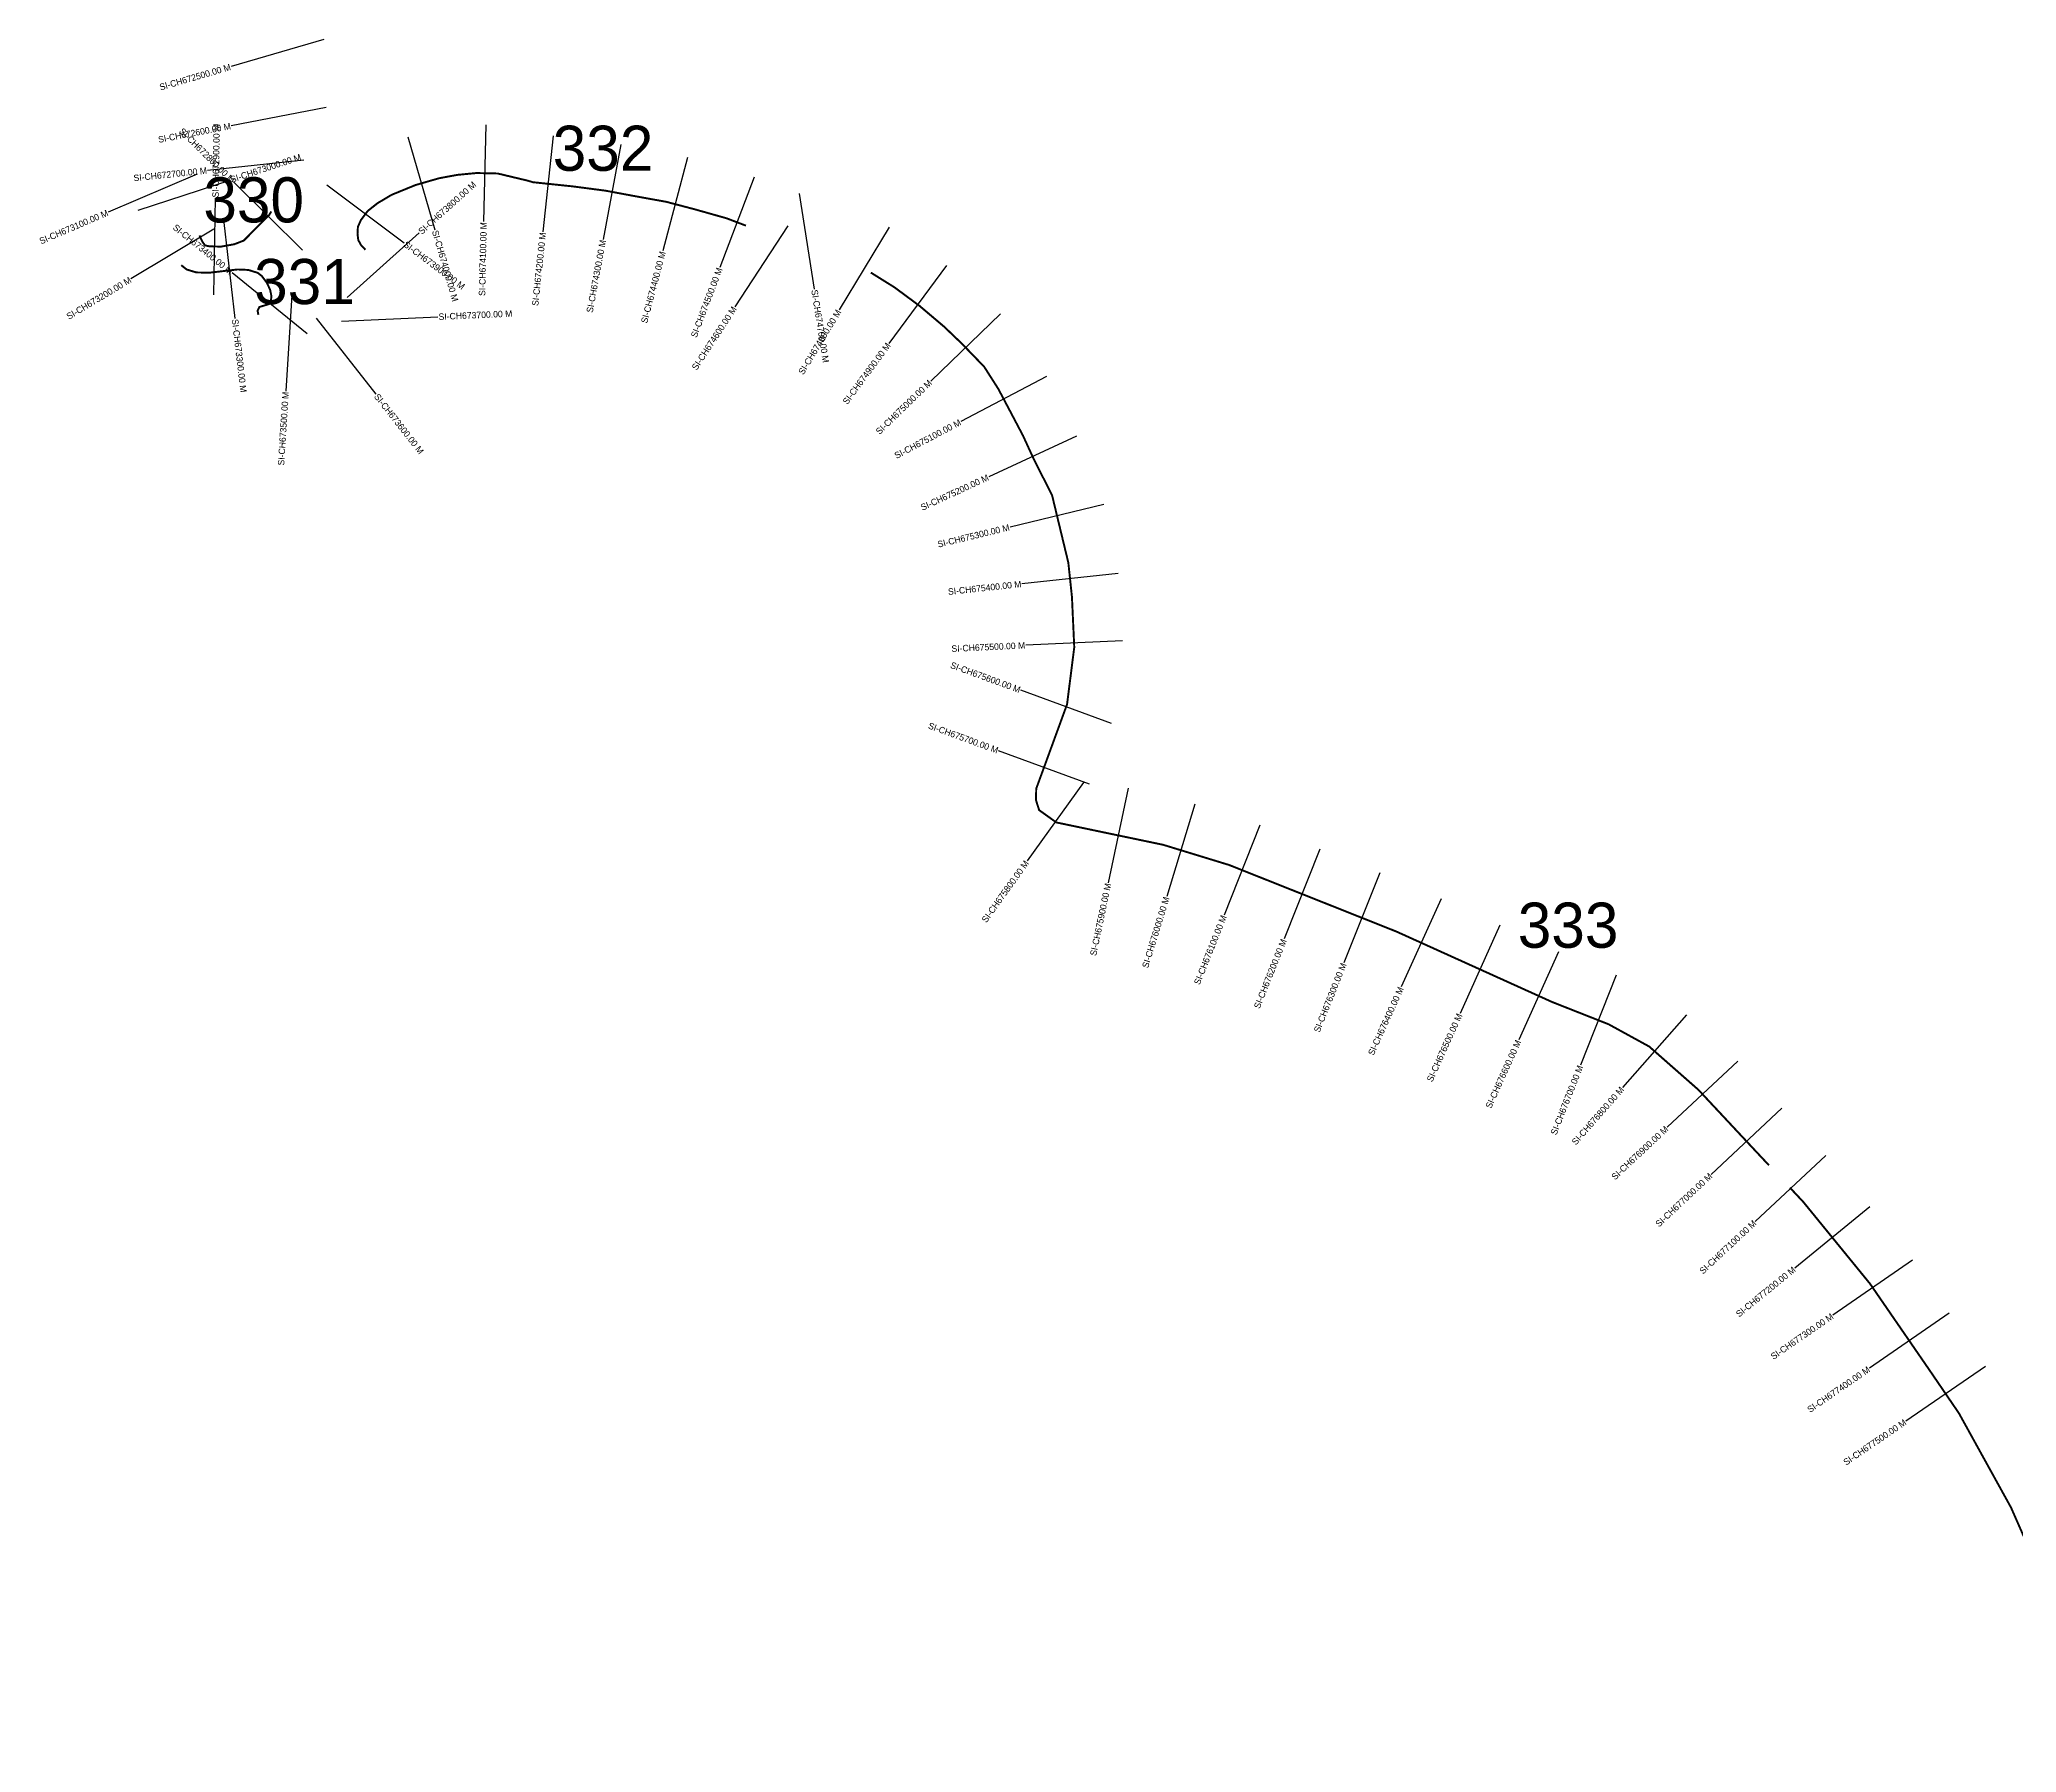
# Model space of a CAD drawing. Header units: metres. Extents: x 334602 to 339382, y 1773283 to 1776144.
# Drawn here: x 334602 to 337670, y 1773283 to 1775941 of the extents above; entities that cross this region are included whole.
import ezdxf
from ezdxf.enums import TextEntityAlignment as Align

# ---------------------------------------------------------------- set-up
doc = ezdxf.new("R2010")
doc.units = ezdxf.units.M
for name, color, linetype in [('CS', 134, 'Continuous'), ('CSMark', 6, 'Continuous'), ('NATURALLY PROTECTED', 3, 'Continuous')]:
    doc.layers.add(name, color=color, linetype=linetype)

msp = doc.modelspace()

# ---------------------------------------------------------------- linework, layer by layer
at = {"layer": 'CS'}
for p, q in [((335043.2, 1775940.7), (334899.2, 1775898.8)), ((335046.8, 1775835.2), (334899.5, 1775807)), ((335294.4, 1775808.3), (335291, 1775658.4)), ((335173.6, 1775789.7), (335215.3, 1775645.6)), ((335398.9, 1775791.5), (335383, 1775642.4)), ((335503.8, 1775778.1), (335476.4, 1775630.6)), ((335011.8, 1775753.5), (334862.6, 1775737.8)), ((335607.3, 1775757.8), (335569.2, 1775612.8)), ((334846.5, 1775731.9), (334708.6, 1775672.9)), ((334755, 1775675.9), (334897.5, 1775722.8)), ((335009.7, 1775614.1), (334903.2, 1775719.7)), ((335047.8, 1775715.3), (335167.8, 1775625.3)), ((335710.7, 1775727.4), (335657.6, 1775587.1)), ((334872.6, 1775544.7), (334874.9, 1775694.6)), ((335780.6, 1775701.7), (335804.1, 1775553.6)), ((334887.7, 1775657.1), (334905, 1775508.1)), ((335763, 1775651.5), (335680.8, 1775526.1)), ((334872.5, 1775646.6), (334743.8, 1775569.5)), ((335079.5, 1775540.6), (335191.2, 1775640.7)), ((335920.3, 1775649.6), (335842.8, 1775521.3)), ((336009, 1775590.1), (335919.9, 1775469.4)), ((335017.2, 1775484.2), (334900.6, 1775578.6)), ((334993.4, 1775544.9), (334983.9, 1775395.2)), ((335031, 1775508.3), (335123.6, 1775390.3)), ((335070.3, 1775503.8), (335220.1, 1775510.6)), ((336092.8, 1775515.1), (335984.9, 1775410.9)), ((336164.2, 1775418.1), (336031.6, 1775348.1)), ((336211, 1775325.3), (336074.8, 1775262.4)), ((336253.6, 1775219.5), (336107.8, 1775184.3)), ((336275.5, 1775112.1), (336126.4, 1775096.2)), ((336282.1, 1775007.8), (336132.3, 1775000.9)), ((336265.3, 1774879.6), (336124.4, 1774931.1)), ((336230.9, 1774785.6), (336090.1, 1774837.2)), ((336221.9, 1774788.1), (336134.4, 1774666.3)), ((336291, 1774779.4), (336260.3, 1774632.6)), ((336394.8, 1774754.7), (336351, 1774611.3)), ((336495.7, 1774721.8), (336440.2, 1774582.4)), ((336588.6, 1774684.8), (336533.1, 1774545.4)), ((336681.5, 1774647.8), (336626, 1774508.5)), ((336776.8, 1774607.7), (336715, 1774471)), ((336867.9, 1774566.5), (336806.1, 1774429.8)), ((336959.1, 1774525.3), (336897.2, 1774388.6)), ((337048.3, 1774489), (336993.2, 1774349.5)), ((337157.5, 1774427.4), (337058.4, 1774314.8)), ((337237.2, 1774355.6), (337127.6, 1774253.2)), ((337305.5, 1774282.6), (337195.9, 1774180.1)), ((337373.8, 1774209.6), (337264.3, 1774107.1)), ((337441.8, 1774129.6), (337325.6, 1774034.8)), ((337508.2, 1774046.9), (337384.7, 1773961.7)), ((337565, 1773964.6), (337441.5, 1773879.4)), ((337621.7, 1773881.8), (337497.8, 1773797.3))]:
    msp.add_line(p, q, dxfattribs=at)
at = {"layer": 'NATURALLY PROTECTED', "const_width": 3, "flags": 128}
for points in [[(335107.7, 1775614.5), (335101.2, 1775621.1), (335096.5, 1775629.6), (335095.3, 1775639), (335095.9, 1775650.1), (335100.6, 1775660.7), (335111.1, 1775674.7), (335126.3, 1775686.8), (335148.2, 1775699.8), (335185.3, 1775715), (335222.1, 1775725.6), (335250.5, 1775730.8), (335279.7, 1775733.6), (335312.9, 1775732.9), (335346.3, 1775724.9), (335359.8, 1775721.7), (335367.4, 1775719.4), (335400.6, 1775715.9), (335429.3, 1775712.9), (335479.8, 1775706.3), (335525, 1775697.9), (335574.7, 1775688.9), (335619.1, 1775677.2), (335668, 1775663.4), (335698, 1775652)], [(334961.5, 1775674), (334958.4, 1775668.8), (334926.4, 1775636.5), (334918.7, 1775628.8), (334904.3, 1775623.2), (334883.6, 1775619.5), (334865.9, 1775619.8), (334858.7, 1775621.4), (334854.4, 1775627.3), (334850, 1775636.9)], [(334821.8, 1775590.6), (334830.3, 1775583.9), (334845.3, 1775579.4), (334865.7, 1775579), (334896.6, 1775582.6), (334909.1, 1775584), (334925.8, 1775583.3), (334940.4, 1775578.8), (334946.8, 1775573.9), (334954.6, 1775563.5), (334959.7, 1775552.5), (334961.8, 1775542.4), (334960.6, 1775533.5), (334958.1, 1775530.4), (334952, 1775528.5), (334942.9, 1775525.7), (334940.2, 1775520.1), (334941.5, 1775513.7)], [(335891.8, 1775579.2), (335928.5, 1775556.3), (335967.3, 1775527.6), (336005.6, 1775495.2), (336033.6, 1775468.4), (336067.7, 1775433.1), (336089.6, 1775398.8), (336108.5, 1775363.1), (336128, 1775326.1), (336138.5, 1775303.2), (336146.3, 1775286.4), (336173, 1775234), (336198.3, 1775129.1), (336203.9, 1775076.1), (336207.5, 1774997.8), (336196.3, 1774909.3), (336162.7, 1774817.3), (336148.5, 1774778.6), (336148, 1774761), (336153, 1774745.2), (336179.7, 1774726.1), (336251.3, 1774711.1), (336345.5, 1774691.4), (336447.8, 1774660.1), (336707.4, 1774556.8), (336948.6, 1774447.7), (337036.8, 1774412.9), (337099.7, 1774378.4), (337175.9, 1774311.4), (337261.3, 1774220), (337285.5, 1774194.2)], [(337317.9, 1774159.6), (337338.7, 1774137.4), (337442.3, 1774010.4), (337533.9, 1773877.4), (337580.2, 1773809.6), (337661.1, 1773663.2), (337704.8, 1773563.9), (337763.3, 1773420.8), (337792.5, 1773284.7)]]:
    msp.add_lwpolyline(points, dxfattribs=at)

# ---------------------------------------------------------------- texts
at = {"char_height": 70, "attachment_point": 1}
for s, width, insert in [('332', 95.172, (335398.2, 1775807.1)), ('330', 186.708, (334856.1, 1775727)), ('331', 95.172, (334934.9, 1775600.3)), ('333', 168.403, (336895.7, 1774601.7))]:
    msp.add_mtext_dynamic_manual_height_columns(s, width=width, gutter_width=1, heights=[0], dxfattribs=dict(at, insert=insert))
at = {"layer": 'CSMark'}
for s, rotation, p in [('SI-CH672500.00 M', 16.2355, (334898.2, 1775898.5)), ('SI-CH672600.00 M', 10.8455, (334898.5, 1775806.8)), ('SI-CH672800.00 M', 315.2454, (334902.5, 1775720.4)), ('SI-CH672700.00 M', 6.0101, (334861.6, 1775737.7)), ('SI-CH673100.00 M', 23.1703, (334707.6, 1775672.5)), ('SI-CH673400.00 M', 320.9921, (334899.9, 1775579.2)), ('SI-CH674100.00 M', 88.7262, (335291, 1775657.4)), ('SI-CH674200.00 M', 83.9205, (335382.9, 1775641.4)), ('SI-CH674300.00 M', 79.4492, (335476.2, 1775629.7)), ('SI-CH674400.00 M', 75.2938, (335568.9, 1775611.8)), ('SI-CH673200.00 M', 30.9489, (334743, 1775568.9)), ('SI-CH674500.00 M', 69.2779, (335657.3, 1775586.2)), ('SI-CH674600.00 M', 56.758, (335680.2, 1775525.2)), ('SI-CH674800.00 M', 58.8591, (335842.2, 1775520.4)), ('SI-CH674900.00 M', 53.5654, (335919.3, 1775468.6)), ('SI-CH675000.00 M', 44.0314, (335984.2, 1775410.2)), ('SI-CH673500.00 M', 86.3419, (334983.8, 1775394.2)), ('SI-CH675100.00 M', 27.8066, (336030.7, 1775347.7)), ('SI-CH675200.00 M', 24.7826, (336073.9, 1775262)), ('SI-CH675300.00 M', 13.5627, (336106.8, 1775184.1)), ('SI-CH675400.00 M', 6.0748, (336125.4, 1775096.1)), ('SI-CH675500.00 M', 2.6303, (336131.3, 1775000.9)), ('SI-CH675600.00 M', 339.8958, (336123.5, 1774931.5)), ('SI-CH675700.00 M', 339.8958, (336089.1, 1774837.6)), ('SI-CH675800.00 M', 54.3057, (336133.8, 1774665.5)), ('SI-CH675900.00 M', 78.1835, (336260.1, 1774631.6)), ('SI-CH676000.00 M', 73.0006, (336350.7, 1774610.3)), ('SI-CH676100.00 M', 68.3038, (336439.8, 1774581.5)), ('SI-CH676200.00 M', 68.3038, (336532.8, 1774544.5)), ('SI-CH676300.00 M', 68.3038, (336625.7, 1774507.5)), ('SI-CH676400.00 M', 65.6627, (336714.6, 1774470.1)), ('SI-CH676500.00 M', 65.6627, (336805.7, 1774428.9)), ('SI-CH676600.00 M', 65.6627, (336896.8, 1774387.7)), ('SI-CH676700.00 M', 68.481, (336992.9, 1774348.6)), ('SI-CH676800.00 M', 48.6721, (337057.8, 1774314)), ('SI-CH676900.00 M', 43.0954, (337126.9, 1774252.5)), ('SI-CH677000.00 M', 43.0954, (337195.2, 1774179.5)), ('SI-CH677100.00 M', 43.0954, (337263.5, 1774106.4)), ('SI-CH677200.00 M', 39.2047, (337324.8, 1774034.1)), ('SI-CH677300.00 M', 34.585, (337383.9, 1773961.2)), ('SI-CH677400.00 M', 34.585, (337440.6, 1773878.8)), ('SI-CH677500.00 M', 34.3019, (337497, 1773796.7))]:
    msp.add_text(s, height=10, rotation=rotation, dxfattribs=at).set_placement(p, align=Align.MIDDLE_RIGHT)
for s, rotation, p in [('SI-CH672900.00 M', 89.1182, (334874.9, 1775695.6)), ('SI-CH673000.00 M', 18.2072, (334898.4, 1775723.1)), ('SI-CH673800.00 M', 41.8649, (335191.9, 1775641.4)), ('SI-CH673900.00 M', 323.1223, (335168.6, 1775624.7)), ('SI-CH674000.00 M', 286.1212, (335215.5, 1775644.6)), ('SI-CH674700.00 M', 279.0136, (335804.3, 1775552.6)), ('SI-CH673300.00 M', 276.6417, (334905.2, 1775507.1)), ('SI-CH673700.00 M', 2.5772, (335221.1, 1775510.6)), ('SI-CH673600.00 M', 308.1431, (335124.3, 1775389.5))]:
    msp.add_text(s, height=10, rotation=rotation, dxfattribs=at).set_placement(p, align=Align.MIDDLE_LEFT)

doc.saveas('drawing.dxf')
